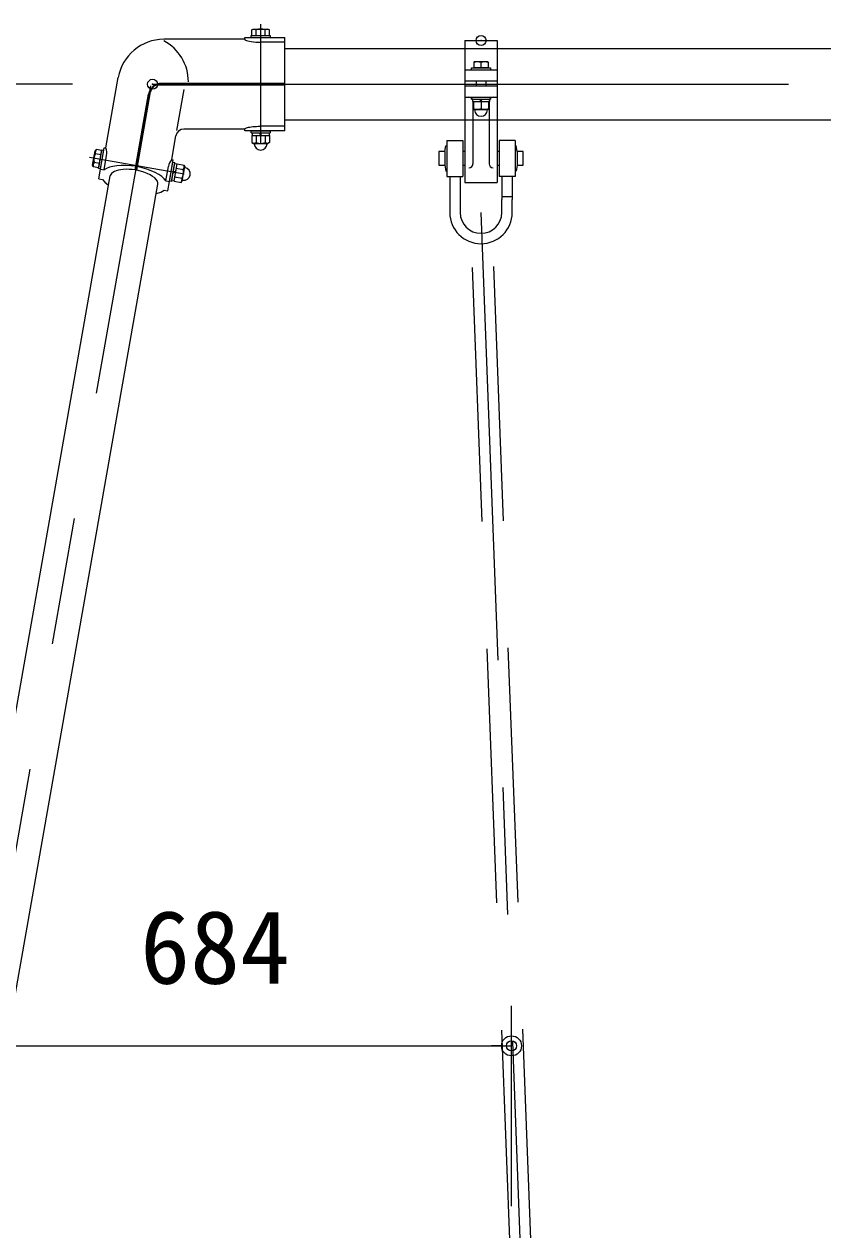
# Model space of a CAD drawing. Units: millimetres, scale not verified. Extents: x 0 to 420, y 0 to 297.
# Drawn here: x 49.28 to 69.22, y 94.39 to 124.48 of the extents above; entities that cross this region are included whole.
import ezdxf
from ezdxf.enums import TextEntityAlignment as Align

# ---------------------------------------------------------------- set-up
doc = ezdxf.new("R2010")
doc.units = ezdxf.units.MM
doc.header["$LTSCALE"] = 0.5
doc.header["$PDMODE"] = 32
doc.header["$PDSIZE"] = 0.25
doc.linetypes.add('USER1', pattern=[50.8, 31.75, -6.35, 6.35, -6.35])
doc.linetypes.add('USER2', pattern=[19.05, 12.7, -6.35])
doc.layers.add('LY_5', color=2, linetype='Continuous', lineweight=18)
doc.layers.add('LY_6', color=7, linetype='Continuous', lineweight=0)
doc.styles.add('ＭＳ ゴシック', font='')
doc.styles.get('ＭＳ ゴシック').set_extended_font_data('MS Gothic')

# ---------------------------------------------------------------- blocks, each defined once
blk = doc.blocks.new('-022-_DOTBLANK')
at = {"color": 7, "linetype": 'Continuous', "lineweight": 0}
blk.add_line((-0.5, 0), (-1, 0), dxfattribs=at)
blk.add_circle((0, 0), 0.5, dxfattribs=at)

msp = doc.modelspace()

# ---------------------------------------------------------------- linework, layer by layer
at = {"layer": 'LY_5'}
for p, q in [((54.9689, 124.3343), (55.0083, 124.3571)), ((54.9689, 124.1971), (54.9689, 124.3343)), ((55.0083, 124.3571), (55.3683, 124.3571)), ((55.0786, 124.1971), (55.0786, 124.3343)), ((55.298, 124.1971), (55.298, 124.3343)), ((55.4077, 124.3343), (55.3683, 124.3571)), ((55.4077, 124.1971), (55.4077, 124.3343)), ((54.7883, 124.1021), (54.7932, 124.091)), ((54.7932, 124.091), (54.8079, 124.0802)), ((54.8079, 124.0802), (54.8319, 124.0699)), ((54.8319, 124.0699), (54.8647, 124.0605)), ((54.8647, 124.0605), (54.9055, 124.052)), ((54.9055, 124.052), (54.9532, 124.0448)), ((54.9483, 124.1471), (54.9483, 124.1971)), ((54.9483, 124.1971), (55.4283, 124.1971)), ((54.9483, 124.1471), (55.4283, 124.1471)), ((54.9532, 124.0448), (55.0067, 124.039)), ((54.9689, 124.1971), (55.4077, 124.1971)), ((55.0067, 124.039), (55.0647, 124.0347)), ((55.0647, 124.0347), (55.1257, 124.0321)), ((55.1257, 124.0321), (55.1883, 124.0313)), ((55.7883, 124.0313), (55.1883, 124.0313)), ((55.4283, 124.1971), (55.4283, 124.1471)), ((60.2883, 124.0721), (60.2883, 120.5301)), ((60.2883, 124.0721), (61.0883, 124.0721)), ((61.0883, 124.0721), (61.0883, 120.5301)), ((60.4483, 123.3421), (60.4483, 123.3921)), ((60.4483, 123.3921), (60.9283, 123.3921)), ((60.5083, 123.5321), (60.5183, 123.5421)), ((60.5083, 123.5321), (60.5083, 123.3921)), ((60.8683, 123.3921), (60.5083, 123.3921)), ((60.8583, 123.5421), (60.5183, 123.5421)), ((60.6883, 123.3921), (60.6883, 123.5193)), ((60.8683, 123.5321), (60.8583, 123.5421)), ((60.8683, 123.5321), (60.8683, 123.3921)), ((60.9283, 123.3921), (60.9283, 123.3421)), ((60.2883, 123.3421), (61.0883, 123.3421)), ((60.4483, 123.3421), (60.9283, 123.3421)), ((52.0926, 120.8366), (52.4378, 122.7948)), ((55.7883, 122.9601), (52.6348, 122.9601)), ((55.7883, 123.0021), (52.7107, 123.0021)), ((53.0949, 121.8277), (53.2747, 122.8477)), ((60.2883, 123.0621), (61.0883, 123.0621)), ((60.2883, 122.9401), (61.0883, 122.9401)), ((60.5683, 123.0621), (60.5683, 122.9401)), ((60.8083, 123.0621), (60.8083, 122.9401)), ((52.0532, 120.8435), (52.3857, 122.7294)), ((60.2883, 122.6601), (61.0883, 122.6601)), ((60.4483, 122.6101), (60.4483, 122.6601)), ((60.4483, 122.6601), (60.9283, 122.6601)), ((60.4483, 122.6101), (60.9283, 122.6101)), ((60.4733, 122.6101), (60.4733, 122.5501)), ((60.4733, 122.6101), (60.9033, 122.6101)), ((60.4733, 122.5501), (60.9033, 122.5501)), ((60.4883, 122.5601), (60.4883, 120.996)), ((60.4983, 122.5501), (60.8783, 122.5501)), ((60.4983, 122.5501), (60.4983, 122.3559)), ((60.685, 122.5501), (60.6689, 122.6101)), ((60.6883, 122.5501), (60.6883, 122.3728)), ((60.7077, 122.5501), (60.6917, 122.6101)), ((60.8783, 122.5501), (60.8783, 122.3559)), ((60.8883, 122.5601), (60.8883, 120.996)), ((60.9033, 122.6101), (60.9033, 122.5501)), ((60.9283, 122.6601), (60.9283, 122.6101)), ((60.4983, 122.3559), (60.5083, 122.3501)), ((60.5083, 122.3501), (60.8683, 122.3501)), ((60.5283, 122.3401), (60.5283, 122.3501)), ((60.8483, 122.3401), (60.8483, 122.3501)), ((60.8783, 122.3559), (60.8683, 122.3501)), ((54.7994, 121.8766), (54.813, 121.8846)), ((54.813, 121.8846), (54.8319, 121.8922)), ((54.8319, 121.8922), (54.8557, 121.8994)), ((54.8557, 121.8994), (54.8842, 121.9061)), ((54.8842, 121.9061), (54.9168, 121.9121)), ((54.9168, 121.9121), (54.9532, 121.9174)), ((54.9532, 121.9174), (54.9929, 121.9219)), ((54.9929, 121.9219), (55.0352, 121.9255)), ((55.0352, 121.9255), (55.0797, 121.9282)), ((55.0797, 121.9282), (55.1257, 121.93)), ((55.1257, 121.93), (55.1569, 121.9307)), ((55.1569, 121.9307), (55.1883, 121.9309)), ((55.7883, 121.9309), (55.1883, 121.9309)), ((54.7883, 121.8601), (54.7911, 121.8684)), ((54.7911, 121.8684), (54.7994, 121.8766)), ((54.9483, 121.7651), (54.9483, 121.8151)), ((54.9483, 121.8151), (55.4283, 121.8151)), ((54.9483, 121.7651), (55.4283, 121.7651)), ((54.9689, 121.7051), (54.9689, 121.5278)), ((54.9689, 121.7051), (55.4077, 121.7051)), ((54.9733, 121.7651), (54.9733, 121.7051)), ((54.9733, 121.7651), (55.4033, 121.7651)), ((54.9733, 121.7051), (55.4033, 121.7051)), ((55.0786, 121.7051), (55.0786, 121.5278)), ((55.185, 121.7051), (55.1689, 121.7651)), ((55.2077, 121.7051), (55.1917, 121.7651)), ((55.298, 121.7051), (55.298, 121.5278)), ((55.4033, 121.7651), (55.4033, 121.7051)), ((55.4077, 121.7051), (55.4077, 121.5278)), ((55.4283, 121.8151), (55.4283, 121.7651)), ((59.8383, 121.5801), (59.8383, 120.6801)), ((59.8383, 121.5801), (60.2383, 121.5801)), ((60.2383, 121.5801), (60.2383, 120.6801)), ((61.1383, 121.5801), (61.1383, 120.6801)), ((61.5383, 121.5801), (61.1383, 121.5801)), ((61.5383, 121.5801), (61.5383, 120.6801)), ((50.9924, 120.9608), (51.0549, 121.3154)), ((51.0842, 121.3502), (51.0549, 121.3154)), ((51.2193, 121.3264), (51.0842, 121.3502)), ((51.1396, 120.874), (51.2229, 121.3467)), ((51.1432, 120.8943), (51.2193, 121.3264)), ((51.1888, 120.8653), (51.2722, 121.338)), ((51.2229, 121.3467), (51.2722, 121.338)), ((54.9689, 121.5278), (55.0083, 121.5051)), ((55.0083, 121.5051), (55.3683, 121.5051)), ((55.0283, 121.4951), (55.0283, 121.5051)), ((55.3483, 121.4951), (55.3483, 121.5051)), ((55.4077, 121.5278), (55.3683, 121.5051)), ((59.6383, 121.3001), (59.6383, 120.9601)), ((59.7831, 121.3001), (59.6383, 121.3001)), ((59.7832, 121.2997), (59.8138, 121.4471)), ((59.7832, 121.2997), (59.7832, 120.9605)), ((59.8138, 121.4471), (59.8383, 121.442)), ((59.8383, 121.442), (59.8383, 120.8181)), ((60.2883, 121.3001), (60.2383, 121.3001)), ((61.1383, 121.3001), (61.0881, 121.3001)), ((61.5628, 121.4471), (61.5383, 121.442)), ((61.5383, 121.442), (61.5383, 120.8181)), ((61.5935, 121.2997), (61.5628, 121.4471)), ((61.7383, 121.3001), (61.5934, 121.3001)), ((61.5935, 121.2997), (61.5935, 120.9605)), ((61.7383, 120.9601), (61.7383, 121.3001)), ((51.1622, 121.0023), (51.027, 121.0261)), ((51.2003, 121.2184), (51.0651, 121.2422)), ((51.2786, 120.8407), (51.3424, 121.2025)), ((52.9122, 120.5614), (52.9956, 121.0341)), ((52.9615, 120.5527), (53.0448, 121.0254)), ((52.9658, 120.5773), (53.0405, 121.0008)), ((52.9956, 121.0341), (53.0448, 121.0254)), ((53.0241, 120.5626), (53.1003, 120.9947)), ((53.0249, 120.5669), (53.0996, 120.9904)), ((53.0405, 121.0008), (53.0996, 120.9904)), ((53.1003, 120.9947), (53.2749, 120.9639)), ((51.008, 120.9181), (50.9924, 120.9608)), ((51.1432, 120.8943), (51.008, 120.9181)), ((51.1888, 120.8653), (51.1396, 120.874)), ((51.4333, 120.6964), (51.4326, 120.693)), ((51.434, 120.6998), (51.4333, 120.6964)), ((51.4461, 120.7289), (51.434, 120.6998)), ((51.4672, 120.756), (51.4461, 120.7289)), ((51.497, 120.7804), (51.4672, 120.756)), ((51.5352, 120.802), (51.497, 120.7804)), ((51.5812, 120.8204), (51.5352, 120.802)), ((51.6342, 120.8353), (51.5812, 120.8204)), ((51.6936, 120.8465), (51.6342, 120.8353)), ((51.7585, 120.8539), (51.6936, 120.8465)), ((51.8279, 120.8573), (51.7585, 120.8539)), ((51.9009, 120.8567), (51.8279, 120.8573)), ((51.9763, 120.8521), (51.9009, 120.8567)), ((52.0532, 120.8435), (51.9763, 120.8521)), ((52.1841, 120.8138), (52.0926, 120.8366)), ((52.2713, 120.7863), (52.1841, 120.8138)), ((52.3522, 120.7547), (52.2713, 120.7863)), ((52.4253, 120.7197), (52.3522, 120.7547)), ((52.4888, 120.682), (52.4253, 120.7197)), ((52.5414, 120.6425), (52.4888, 120.682)), ((52.8194, 120.569), (52.8832, 120.9308)), ((53.0617, 120.7754), (52.9998, 120.7699)), ((53.0656, 120.7978), (53.0037, 120.7924)), ((53.0813, 120.8867), (53.2558, 120.8559)), ((53.2279, 120.5667), (53.2905, 120.9212)), ((53.2749, 120.9639), (53.2905, 120.9212)), ((53.2968, 120.8998), (53.287, 120.9015)), ((59.6383, 120.9601), (59.7831, 120.9601)), ((59.7832, 120.9605), (59.8138, 120.813)), ((59.8138, 120.813), (59.8383, 120.8181)), ((59.8383, 120.6801), (60.2383, 120.6801)), ((59.9083, 120.6801), (59.9083, 119.7801)), ((60.1683, 120.6801), (60.1683, 119.7801)), ((60.2383, 120.9601), (60.2883, 120.9601)), ((61.0881, 120.9601), (61.1383, 120.9601)), ((61.5383, 120.6801), (61.1383, 120.6801)), ((61.2083, 120.6801), (61.2083, 120.1001)), ((61.4683, 120.6801), (61.4683, 120.1001)), ((61.5628, 120.813), (61.5383, 120.8181)), ((61.5935, 120.9605), (61.5628, 120.813)), ((61.5934, 120.9601), (61.7383, 120.9601)), ((52.582, 120.6019), (52.5414, 120.6425)), ((52.6097, 120.5612), (52.582, 120.6019)), ((52.6239, 120.5212), (52.6097, 120.5612)), ((52.6242, 120.4829), (52.6239, 120.5212)), ((52.9615, 120.5527), (52.9122, 120.5614)), ((52.9658, 120.5773), (53.0249, 120.5669)), ((53.0241, 120.5626), (53.1987, 120.5318)), ((53.0432, 120.6706), (53.2177, 120.6398)), ((53.1987, 120.5318), (53.2279, 120.5667)), ((53.2413, 120.5846), (53.2314, 120.5864)), ((60.2883, 120.5301), (61.0883, 120.5301)), ((61.2083, 120.1801), (61.4683, 120.1801)), ((61.2083, 119.7801), (61.2083, 120.1001)), ((61.4683, 119.7801), (61.4683, 120.1001))]:
    msp.add_line(p, q, dxfattribs=at)
at = {"layer": 'LY_5', "color": 7, "linetype": 'USER1', "lineweight": 0}
for p, q in [((55.1883, 121.4811), (55.1883, 124.4811)), ((42.2689, 65.2393), (52.444, 122.9449)), ((52.4883, 122.9811), (102.0883, 122.9811)), ((50.9104, 121.1581), (53.274, 120.7413)), ((62.0883, 83.2211), (60.6883, 119.7801))]:
    msp.add_line(p, q, dxfattribs=at)
at = {"layer": 'LY_5', "color": 7, "lineweight": 0}
for p, q in [((54.7883, 124.1021), (52.7693, 124.1021)), ((54.7883, 124.1471), (55.7883, 124.1471)), ((54.7883, 124.1021), (54.7883, 124.1471)), ((55.7883, 123.0021), (55.7883, 124.1471)), ((55.7883, 123.8721), (60.2883, 123.8721)), ((61.0883, 123.8721), (70.8883, 123.8721)), ((51.322, 121.3901), (51.6319, 123.1476)), ((55.7883, 121.8151), (55.7883, 122.9601)), ((55.7883, 122.0901), (60.2883, 122.0901)), ((61.0883, 122.0901), (70.8883, 122.0901)), ((52.9666, 121.1001), (53.0715, 121.6948)), ((54.7883, 121.8601), (53.2684, 121.8601)), ((54.7883, 121.8151), (54.7883, 121.8601)), ((55.7883, 121.8151), (54.7883, 121.8151)), ((51.1873, 120.8568), (51.2826, 121.3971)), ((51.2826, 121.3971), (51.322, 121.3901)), ((52.9107, 120.5529), (53.006, 121.0932)), ((52.9666, 121.1001), (53.006, 121.0932)), ((41.6731, 65.3443), (51.4326, 120.693)), ((51.1461, 120.6229), (51.1873, 120.8568)), ((51.1873, 120.8568), (51.2786, 120.8407)), ((51.3372, 120.8767), (51.2786, 120.8407)), ((51.411, 120.9067), (51.3372, 120.8767)), ((51.4984, 120.9298), (51.411, 120.9067)), ((51.5976, 120.9458), (51.4984, 120.9298)), ((51.7065, 120.9543), (51.5976, 120.9458)), ((51.8231, 120.955), (51.7065, 120.9543)), ((51.9447, 120.9481), (51.8231, 120.955)), ((52.069, 120.9335), (51.9447, 120.9481)), ((52.2302, 120.8977), (52.1084, 120.9266)), ((52.3469, 120.8627), (52.2302, 120.8977)), ((52.4562, 120.8221), (52.3469, 120.8627)), ((52.5557, 120.7769), (52.4562, 120.8221)), ((52.6434, 120.7279), (52.5557, 120.7769)), ((52.7176, 120.6763), (52.6434, 120.7279)), ((52.7767, 120.6229), (52.7176, 120.6763)), ((42.8648, 65.1342), (52.6242, 120.4829)), ((51.1461, 120.6229), (51.2374, 120.6068)), ((51.2374, 120.6068), (51.2998, 120.5334)), ((51.2998, 120.5334), (51.3918, 120.4618)), ((52.8194, 120.569), (52.7767, 120.6229)), ((52.8194, 120.569), (52.9107, 120.5529)), ((52.8695, 120.3191), (52.9107, 120.5529)), ((52.5834, 120.2516), (52.6944, 120.2875)), ((52.6944, 120.2875), (52.7782, 120.3352)), ((52.7782, 120.3352), (52.8695, 120.3191))]:
    msp.add_line(p, q, dxfattribs=at)
at = {"layer": 'LY_5', "color": 7, "linetype": 'USER2', "lineweight": 0}
for p, q in [((60.2883, 123.8721), (61.0883, 123.8721)), ((60.2883, 122.0901), (61.0883, 122.0901)), ((62.3416, 83.5311), (60.9531, 119.7902)), ((61.812, 83.5108), (60.4235, 119.7699))]:
    msp.add_line(p, q, dxfattribs=at)
at = {"layer": 'LY_5'}
for centre, radius, start, end in [((55.0238, 124.2393), 0.1097, 60.00001, 119.99999), ((55.1883, 124.0812), 0.2759, 66.57346, 113.42654), ((55.3529, 124.2393), 0.1097, 60.00001, 119.99999), ((52.2277, 123.0426), 1.155, 359.97487, 61.96716), ((60.5983, 123.2899), 0.2465, 68.58229, 111.41755), ((60.7783, 123.2899), 0.2465, 68.58243, 111.41757), ((52.7107, 122.6721), 0.33, 90, 170), ((52.6348, 122.7601), 0.2, 90, 170), ((60.3883, 122.5601), 0.1, 0, 90), ((60.9883, 122.5601), 0.1, 90, 180), ((60.5933, 122.6303), 0.2744, 249.74445, 290.25555), ((60.6883, 122.3401), 0.16, 180, 0), ((60.7833, 122.6303), 0.2744, 249.74445, 290.25555), ((51.1682, 121.2797), 0.1097, 140.00001, 199.99999), ((50.9862, 121.2586), 0.3606, 351.04288, 21.38987), ((55.0238, 121.6228), 0.1097, 240.00001, 299.99999), ((55.1883, 121.4951), 0.16, 180, 0), ((55.1883, 121.781), 0.2759, 246.57346, 293.42654), ((55.3529, 121.6228), 0.1097, 240.00001, 299.99999), ((51.1111, 120.9556), 0.1097, 140.00001, 199.99999), ((51.2954, 121.0902), 0.2759, 146.57346, 193.42654), ((53.2371, 120.8617), 0.3606, 138.61013, 168.95712), ((60.3883, 120.996), 0.1, 270, 0), ((60.9883, 120.996), 0.1, 180, 270), ((52.9875, 120.7918), 0.2759, 326.57346, 13.42654), ((53.269, 120.7422), 0.16, 260, 80), ((53.1718, 120.9264), 0.1097, 320.00001, 19.99999), ((53.1147, 120.6023), 0.1097, 320.00001, 19.99999), ((60.6883, 119.7801), 0.78, 180, 0), ((60.6883, 119.7801), 0.52, 180, 0)]:
    msp.add_arc(centre, radius, start, end, dxfattribs=at)
at = {"layer": 'LY_5', "color": 7, "lineweight": 0}
for centre, radius in [((52.7693, 122.9471), 1.155), ((53.2684, 121.6601), 0.2)]:
    msp.add_arc(centre, radius, 90, 170, dxfattribs=at)
at = {"layer": 'LY_6'}
for p, q in [((50.4883, 122.9811), (26.7883, 122.9811)), ((61.4493, 94.9821), (61.4493, 99.9811)), ((47.7749, 98.9811), (61.4493, 98.9811))]:
    msp.add_line(p, q, dxfattribs=at)
for p in [(60.6883, 124.0721), (60.6883, 124.0721), (52.4883, 122.9811), (52.4883, 122.9811), (52.4883, 122.9811), (61.4493, 98.9811)]:
    msp.add_point(p, dxfattribs=at)

# ---------------------------------------------------------------- block references
at = {"layer": 'LY_6', "xscale": 0.5, "yscale": 0.5}
msp.add_blockref('-022-_DOTBLANK', (61.4493, 98.9811), dxfattribs=at)

# ---------------------------------------------------------------- texts
at = {"layer": 'LY_6', "style": 'ＭＳ ゴシック'}
msp.add_text('684', height=1.833, dxfattribs=at).set_placement((52.1783, 99.9811), align=Align.BOTTOM_LEFT)

doc.saveas('drawing.dxf')
